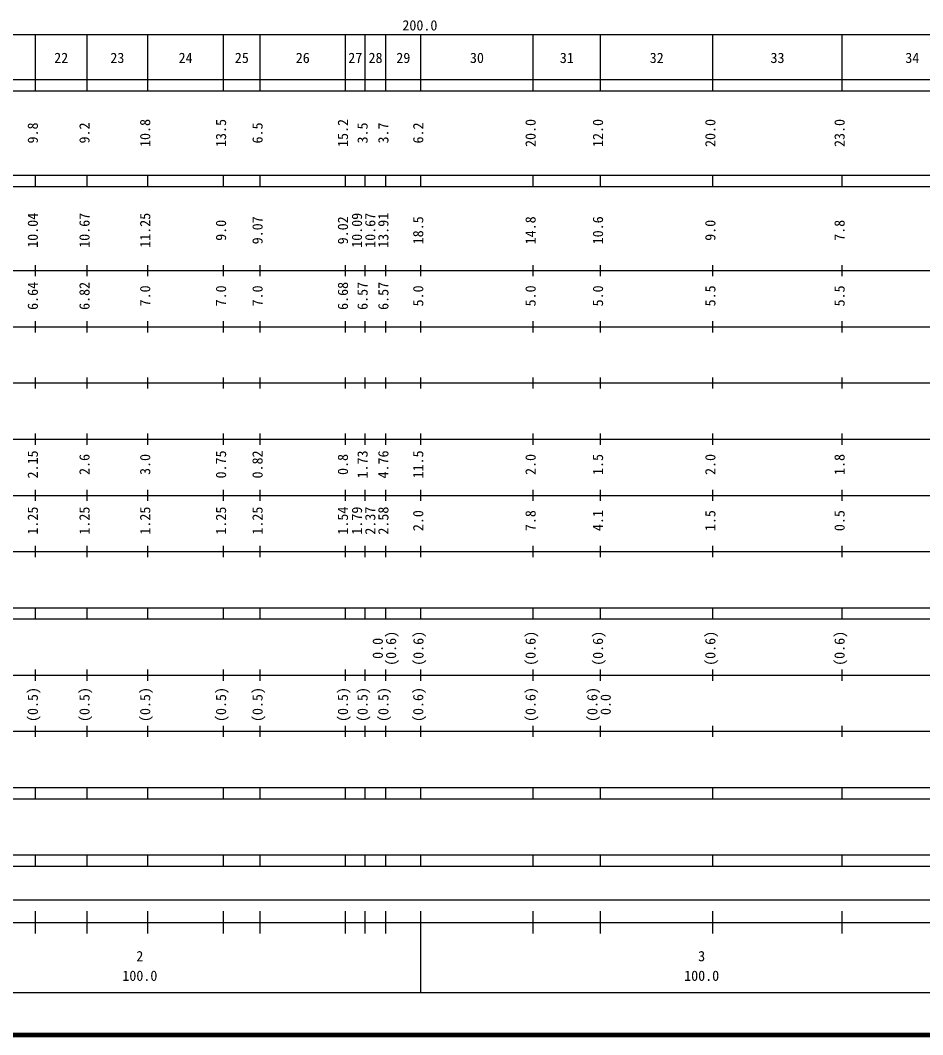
# Model space of a CAD drawing. Units: millimetres on the paper, enlarged 1000 times. Extents: x 40000 to 680000, y 20000 to 380000.
# Drawn here: x 196719 to 357347, y 20000 to 200558 of the extents above; entities that cross this region are included whole.
import ezdxf
from ezdxf.enums import TextEntityAlignment as Align

# ---------------------------------------------------------------- set-up
doc = ezdxf.new("R2010")
doc.units = ezdxf.units.MM
doc.header["$LTSCALE"] = 1000
doc.layers.add('M-TTL', color=2, linetype='Continuous', lineweight=140)
doc.layers.add('M-TTL-BAND', color=7, linetype='Continuous', lineweight=25)
doc.styles.add('ＭＳ ゴシック', font='')
doc.styles.get('ＭＳ ゴシック').set_extended_font_data('MS Gothic')

msp = doc.modelspace()

# ---------------------------------------------------------------- linework, layer by layer
at = {"layer": 'M-TTL'}
msp.add_line((40000, 20000), (680000, 20000), dxfattribs=at)
at = {"layer": 'M-TTL-BAND'}
for p, q in [((68000, 198000), (579000, 198000)), ((199400, 188000), (199400, 198000)), ((208600, 188000), (208600, 198000)), ((219400, 188000), (219400, 198000)), ((232900, 188000), (232900, 198000)), ((239400, 188000), (239400, 198000)), ((254600, 188000), (254600, 198000)), ((258100, 188000), (258100, 198000)), ((261800, 188000), (261800, 198000)), ((268000, 188000), (268000, 198000)), ((288000, 188000), (288000, 198000)), ((300000, 188000), (300000, 198000)), ((320000, 188000), (320000, 198000)), ((343000, 188000), (343000, 198000)), ((40000, 190000), (579000, 190000)), ((40000, 188000), (579000, 188000)), ((40000, 173000), (579000, 173000)), ((199400, 171000), (199400, 173000)), ((208600, 171000), (208600, 173000)), ((219400, 171000), (219400, 173000)), ((232900, 171000), (232900, 173000)), ((239400, 171000), (239400, 173000)), ((254600, 171000), (254600, 173000)), ((258100, 171000), (258100, 173000)), ((261800, 171000), (261800, 173000)), ((268000, 171000), (268000, 173000)), ((288000, 171000), (288000, 173000)), ((300000, 171000), (300000, 173000)), ((320000, 171000), (320000, 173000)), ((343000, 171000), (343000, 173000)), ((40000, 171000), (579000, 171000)), ((40000, 156000), (579000, 156000)), ((199400, 155000), (199400, 157000)), ((208600, 155000), (208600, 157000)), ((219400, 155000), (219400, 157000)), ((232900, 155000), (232900, 157000)), ((239400, 155000), (239400, 157000)), ((254600, 155000), (254600, 157000)), ((258100, 155000), (258100, 157000)), ((261800, 155000), (261800, 157000)), ((268000, 155000), (268000, 157000)), ((288000, 155000), (288000, 157000)), ((300000, 155000), (300000, 157000)), ((320000, 155000), (320000, 157000)), ((343000, 155000), (343000, 157000)), ((199400, 145000), (199400, 147000)), ((208600, 145000), (208600, 147000)), ((219400, 145000), (219400, 147000)), ((232900, 145000), (232900, 147000)), ((239400, 145000), (239400, 147000)), ((254600, 145000), (254600, 147000)), ((258100, 145000), (258100, 147000)), ((261800, 145000), (261800, 147000)), ((268000, 145000), (268000, 147000)), ((288000, 145000), (288000, 147000)), ((300000, 145000), (300000, 147000)), ((320000, 145000), (320000, 147000)), ((343000, 145000), (343000, 147000)), ((46000, 146000), (579000, 146000)), ((52000, 136000), (579000, 136000)), ((199400, 135000), (199400, 137000)), ((208600, 135000), (208600, 137000)), ((219400, 135000), (219400, 137000)), ((232900, 135000), (232900, 137000)), ((239400, 135000), (239400, 137000)), ((254600, 135000), (254600, 137000)), ((258100, 135000), (258100, 137000)), ((261800, 135000), (261800, 137000)), ((268000, 135000), (268000, 137000)), ((288000, 135000), (288000, 137000)), ((300000, 135000), (300000, 137000)), ((320000, 135000), (320000, 137000)), ((343000, 135000), (343000, 137000)), ((199400, 125000), (199400, 127000)), ((208600, 125000), (208600, 127000)), ((219400, 125000), (219400, 127000)), ((232900, 125000), (232900, 127000)), ((239400, 125000), (239400, 127000)), ((254600, 125000), (254600, 127000)), ((258100, 125000), (258100, 127000)), ((261800, 125000), (261800, 127000)), ((268000, 125000), (268000, 127000)), ((288000, 125000), (288000, 127000)), ((300000, 125000), (300000, 127000)), ((320000, 125000), (320000, 127000)), ((343000, 125000), (343000, 127000)), ((46000, 126000), (579000, 126000)), ((52000, 116000), (579000, 116000)), ((199400, 115000), (199400, 117000)), ((208600, 115000), (208600, 117000)), ((219400, 115000), (219400, 117000)), ((232900, 115000), (232900, 117000)), ((239400, 115000), (239400, 117000)), ((254600, 115000), (254600, 117000)), ((258100, 115000), (258100, 117000)), ((261800, 115000), (261800, 117000)), ((268000, 115000), (268000, 117000)), ((288000, 115000), (288000, 117000)), ((300000, 115000), (300000, 117000)), ((320000, 115000), (320000, 117000)), ((343000, 115000), (343000, 117000)), ((199400, 105000), (199400, 107000)), ((208600, 105000), (208600, 107000)), ((219400, 105000), (219400, 107000)), ((232900, 105000), (232900, 107000)), ((239400, 105000), (239400, 107000)), ((254600, 105000), (254600, 107000)), ((258100, 105000), (258100, 107000)), ((261800, 105000), (261800, 107000)), ((268000, 105000), (268000, 107000)), ((288000, 105000), (288000, 107000)), ((300000, 105000), (300000, 107000)), ((320000, 105000), (320000, 107000)), ((343000, 105000), (343000, 107000)), ((46000, 106000), (579000, 106000)), ((40000, 96000), (579000, 96000)), ((199400, 94000), (199400, 96000)), ((208600, 94000), (208600, 96000)), ((219400, 94000), (219400, 96000)), ((232900, 94000), (232900, 96000)), ((239400, 94000), (239400, 96000)), ((254600, 94000), (254600, 96000)), ((258100, 94000), (258100, 96000)), ((261800, 94000), (261800, 96000)), ((268000, 94000), (268000, 96000)), ((288000, 94000), (288000, 96000)), ((300000, 94000), (300000, 96000)), ((320000, 94000), (320000, 96000)), ((343000, 94000), (343000, 96000)), ((40000, 94000), (579000, 94000)), ((199400, 83000), (199400, 85000)), ((208600, 83000), (208600, 85000)), ((219400, 83000), (219400, 85000)), ((232900, 83000), (232900, 85000)), ((239400, 83000), (239400, 85000)), ((254600, 83000), (254600, 85000)), ((258100, 83000), (258100, 85000)), ((261800, 83000), (261800, 85000)), ((268000, 83000), (268000, 85000)), ((288000, 83000), (288000, 85000)), ((300000, 83000), (300000, 85000)), ((320000, 83000), (320000, 85000)), ((343000, 83000), (343000, 85000)), ((49000, 84000), (579000, 84000)), ((199400, 73000), (199400, 75000)), ((208600, 73000), (208600, 75000)), ((219400, 73000), (219400, 75000)), ((232900, 73000), (232900, 75000)), ((239400, 73000), (239400, 75000)), ((254600, 73000), (254600, 75000)), ((258100, 73000), (258100, 75000)), ((261800, 73000), (261800, 75000)), ((268000, 73000), (268000, 75000)), ((288000, 73000), (288000, 75000)), ((300000, 73000), (300000, 75000)), ((320000, 73000), (320000, 75000)), ((343000, 73000), (343000, 75000)), ((40000, 74000), (579000, 74000)), ((40000, 64000), (579000, 64000)), ((199400, 62000), (199400, 64000)), ((208600, 62000), (208600, 64000)), ((219400, 62000), (219400, 64000)), ((232900, 62000), (232900, 64000)), ((239400, 62000), (239400, 64000)), ((254600, 62000), (254600, 64000)), ((258100, 62000), (258100, 64000)), ((261800, 62000), (261800, 64000)), ((268000, 62000), (268000, 64000)), ((288000, 62000), (288000, 64000)), ((300000, 62000), (300000, 64000)), ((320000, 62000), (320000, 64000)), ((343000, 62000), (343000, 64000)), ((40000, 62000), (579000, 62000)), ((40000, 52000), (579000, 52000)), ((199400, 50000), (199400, 52000)), ((208600, 50000), (208600, 52000)), ((219400, 50000), (219400, 52000)), ((232900, 50000), (232900, 52000)), ((239400, 50000), (239400, 52000)), ((254600, 50000), (254600, 52000)), ((258100, 50000), (258100, 52000)), ((261800, 50000), (261800, 52000)), ((268000, 50000), (268000, 52000)), ((288000, 50000), (288000, 52000)), ((300000, 50000), (300000, 52000)), ((320000, 50000), (320000, 52000)), ((343000, 50000), (343000, 52000)), ((40000, 50000), (579000, 50000)), ((71000, 44000), (565000, 44000)), ((199400, 38000), (199400, 42000)), ((208600, 38000), (208600, 42000)), ((219400, 38000), (219400, 42000)), ((232900, 38000), (232900, 42000)), ((239400, 38000), (239400, 42000)), ((254600, 38000), (254600, 42000)), ((258100, 38000), (258100, 42000)), ((261800, 38000), (261800, 42000)), ((268000, 27500), (268000, 42000)), ((288000, 38000), (288000, 42000)), ((300000, 38000), (300000, 42000)), ((320000, 38000), (320000, 42000)), ((343000, 38000), (343000, 42000)), ((40000, 40000), (579000, 40000)), ((68000, 27500), (579000, 27500))]:
    msp.add_line(p, q, dxfattribs=at)

# ---------------------------------------------------------------- texts
at = {"layer": 'M-TTL-BAND', "style": 'ＭＳ ゴシック'}
for s, p in [('200.0', (267844, 198195)), ('22', (204000, 192405)), ('23', (214000, 192405)), ('24', (226150, 192405)), ('25', (236150, 192405)), ('26', (247000, 192405)), ('27', (256350, 192405)), ('28', (259950, 192405)), ('29', (264900, 192405)), ('30', (278000, 192405)), ('31', (294000, 192405)), ('32', (310000, 192405)), ('33', (331500, 192405)), ('34', (355500, 192405)), ('2', (218000, 32523)), ('3', (318000, 32523)), ('100.0', (218000, 29033)), ('100.0', (318000, 29033))]:
    msp.add_text(s, height=1833, dxfattribs=at).set_placement(p, align=Align.BOTTOM_CENTER)
for s, p in [('10.8', (220400, 180500)), ('13.5', (233900, 180500)), ('15.2', (255600, 180500)), ('20.0', (289000, 180500)), ('12.0', (301000, 180500)), ('20.0', (321000, 180500)), ('23.0', (344000, 180500)), ('9.8', (200400, 180500)), ('9.2', (209600, 180500)), ('6.5', (240400, 180500)), ('3.5', (259100, 180500)), ('3.7', (262800, 180500)), ('6.2', (269000, 180500)), ('10.04', (200400, 163174)), ('10.67', (209600, 163174)), ('11.25', (220400, 163174)), ('10.09', (258100, 163174)), ('10.67', (260470, 163174)), ('13.91', (262800, 163174)), ('9.0', (233900, 163174)), ('9.07', (240400, 163174)), ('9.02', (255600, 163174)), ('18.5', (269000, 163174)), ('14.8', (289000, 163174)), ('10.6', (301000, 163174)), ('9.0', (321000, 163174)), ('7.8', (344000, 163174)), ('6.64', (200400, 151500)), ('6.82', (209600, 151500)), ('6.68', (255600, 151500)), ('6.57', (259100, 151500)), ('6.57', (262800, 151500)), ('7.0', (220400, 151500)), ('7.0', (233900, 151500)), ('7.0', (240400, 151500)), ('5.0', (269000, 151500)), ('5.0', (289000, 151500)), ('5.0', (301000, 151500)), ('5.5', (321000, 151500)), ('5.5', (344000, 151500)), ('2.15', (200400, 121500)), ('2.6', (209600, 121500)), ('3.0', (220400, 121500)), ('0.75', (233900, 121500)), ('0.82', (240400, 121500)), ('0.8', (255600, 121500)), ('1.73', (259100, 121500)), ('4.76', (262800, 121500)), ('11.5', (269000, 121500)), ('2.0', (289000, 121500)), ('1.5', (301000, 121500)), ('2.0', (321000, 121500)), ('1.8', (344000, 121500)), ('1.25', (200400, 111500)), ('1.25', (209600, 111500)), ('1.25', (220400, 111500)), ('1.25', (233900, 111500)), ('1.25', (240400, 111500)), ('1.54', (255600, 111500)), ('1.79', (258100, 111500)), ('2.37', (260470, 111500)), ('2.58', (262800, 111500)), ('2.0', (269000, 111500)), ('7.8', (289000, 111500)), ('4.1', (301000, 111500)), ('1.5', (321000, 111500)), ('0.5', (344000, 111500)), ('0.0', (261800, 88764)), ('(0.6)', (264170, 88764)), ('(0.6)', (269040, 88764)), ('(0.6)', (289000, 88764)), ('(0.6)', (301000, 88764)), ('(0.6)', (321000, 88764)), ('(0.6)', (344000, 88764)), ('(0.5)', (200400, 78764)), ('(0.5)', (209600, 78764)), ('(0.5)', (220400, 78764)), ('(0.5)', (233900, 78764)), ('(0.5)', (240400, 78764)), ('(0.5)', (255600, 78764)), ('(0.5)', (259100, 78764)), ('(0.5)', (262800, 78764)), ('(0.6)', (269000, 78764)), ('(0.6)', (289000, 78764)), ('(0.6)', (300000, 78764)), ('0.0', (302370, 78764))]:
    msp.add_text(s, height=1833, rotation=90, dxfattribs=at).set_placement(p, align=Align.BOTTOM_CENTER)

doc.saveas('drawing.dxf')
